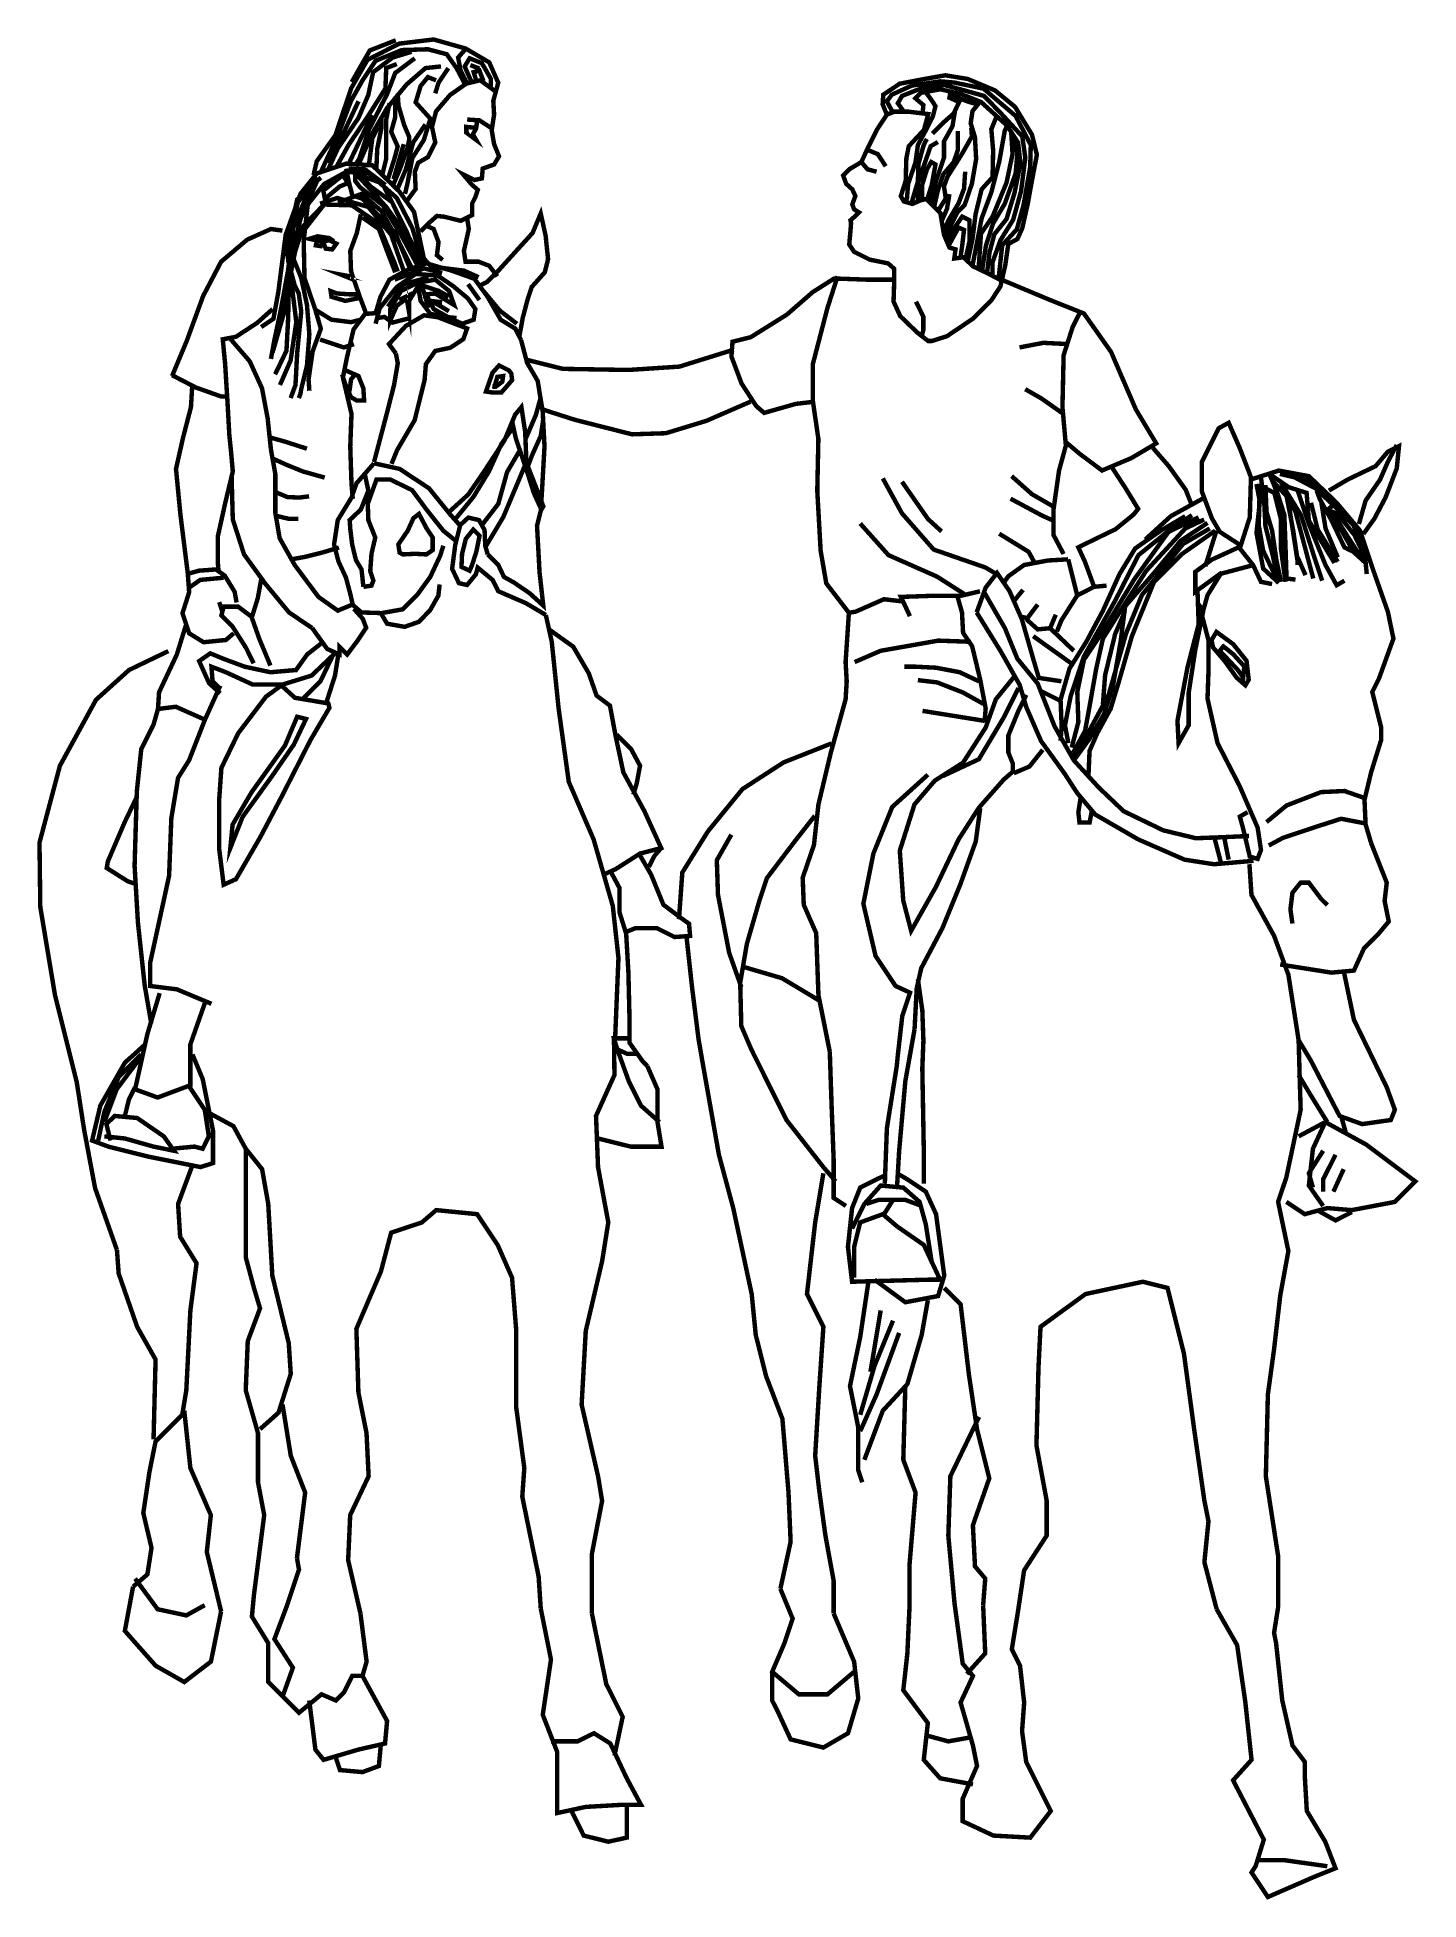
# Model space of a CAD drawing. Header units: metres. Extents: x 8.24 to 10.14, y 5.4 to 7.97.
import ezdxf

# ---------------------------------------------------------------- set-up
doc = ezdxf.new("R2010")
doc.units = ezdxf.units.M
doc.header["$MEASUREMENT"] = 0
doc.layers.get('0').update_dxf_attribs({"linetype": 'CONTINUOUS'})

msp = doc.modelspace()

# ---------------------------------------------------------------- linework, layer by layer
at = {"const_width": 0.0061}
for points in [[(8.6234, 7.7769), (8.6279, 7.796), (8.6537, 7.832), (8.6751, 7.8961), (8.6976, 7.9355), (8.7415, 7.9579), (8.7888, 7.9636), (8.8327, 7.9512), (8.8653, 7.9321), (8.8777, 7.904), (8.8709, 7.8792), (8.872, 7.8601), (8.8687, 7.8388), (8.872, 7.8196), (8.8788, 7.8028), (8.872, 7.7915), (8.8563, 7.7859), (8.8552, 7.7724), (8.845, 7.7702), (8.8293, 7.778), (8.8417, 7.7634), (8.8495, 7.7567), (8.8462, 7.7466), (8.8417, 7.7376), (8.8417, 7.7218), (8.8259, 7.714), (8.8034, 7.7196), (8.7933, 7.7207), (8.7831, 7.7117), (8.7708, 7.6993)], [(8.8315, 7.9029), (8.8203, 7.9242), (8.8068, 7.9433), (8.7809, 7.9501), (8.7449, 7.949), (8.7089, 7.9343), (8.6909, 7.9074), (8.6751, 7.8792), (8.6571, 7.832), (8.6357, 7.7859), (8.6324, 7.7792)], [(8.6436, 7.7848), (8.6571, 7.814), (8.6853, 7.8556), (8.6988, 7.8871), (8.7055, 7.9186), (8.7325, 7.9388), (8.7584, 7.9467)], [(8.676, 7.905), (8.7009, 7.9485), (8.7367, 7.9625)], [(8.8315, 7.949), (8.8225, 7.9388), (8.8259, 7.9208), (8.8349, 7.9029)], [(8.6549, 7.7882), (8.6717, 7.8185), (8.6976, 7.8568), (8.7224, 7.8961), (8.7235, 7.9242), (8.7381, 7.9298)], [(8.7629, 7.9377), (8.7359, 7.9175), (8.7246, 7.8882), (8.6999, 7.8399), (8.6864, 7.7994), (8.6819, 7.7927)], [(8.6864, 7.7938), (8.7044, 7.8343), (8.7246, 7.8691), (8.7516, 7.9017), (8.7775, 7.9242), (8.7989, 7.9265)], [(8.809, 7.9242), (8.7955, 7.904), (8.791, 7.8894)], [(8.8405, 7.9062), (8.8315, 7.9265), (8.8383, 7.9377), (8.8552, 7.931), (8.8675, 7.9096), (8.8675, 7.8961)], [(8.8518, 7.9236), (8.8393, 7.9283)], [(8.8473, 7.9074), (8.8439, 7.9186), (8.8518, 7.9208), (8.8574, 7.9062)], [(8.7921, 7.9074), (8.7809, 7.9118), (8.7708, 7.8995), (8.764, 7.877), (8.7843, 7.8545), (8.7753, 7.8253), (8.7595, 7.8005), (8.7528, 7.7657), (8.7494, 7.7511)], [(8.7516, 7.7409), (8.764, 7.7578), (8.7629, 7.7814), (8.7674, 7.7938), (8.7809, 7.8017), (8.791, 7.8219), (8.7865, 7.8433), (8.7921, 7.8646), (8.8113, 7.8871), (8.8338, 7.9029), (8.8529, 7.9074), (8.8732, 7.8927)], [(9.4696, 7.5485), (9.4545, 7.5602), (9.4311, 7.5828), (9.4219, 7.6028), (9.4228, 7.6312), (9.4228, 7.6479), (9.4144, 7.6554), (9.3893, 7.6605), (9.3676, 7.6713), (9.3609, 7.6813), (9.3626, 7.7005), (9.3634, 7.7106), (9.3626, 7.7147), (9.3684, 7.7198), (9.3743, 7.7256), (9.3676, 7.7298), (9.3651, 7.7365), (9.3693, 7.7481), (9.3651, 7.7573), (9.3567, 7.7649), (9.3525, 7.7765), (9.3609, 7.7849), (9.3776, 7.7949), (9.3868, 7.815), (9.3994, 7.84), (9.4127, 7.8601), (9.4069, 7.8743), (9.4077, 7.8876), (9.4303, 7.9027), (9.4604, 7.9085), (9.493, 7.9143), (9.5239, 7.9093), (9.5615, 7.8935), (9.5891, 7.8709), (9.6125, 7.8325), (9.6192, 7.8049), (9.6125, 7.7699), (9.6066, 7.7373), (9.5991, 7.7039), (9.5924, 7.6889), (9.5799, 7.6822), (9.5757, 7.6529), (9.569, 7.6237), (9.5565, 7.6045), (9.5314, 7.5794), (9.4955, 7.5552), (9.4746, 7.5485), (9.4696, 7.5485)], [(9.5665, 7.6346), (9.5715, 7.6805), (9.5916, 7.7022), (9.6008, 7.7356), (9.61, 7.7882), (9.6108, 7.8183), (9.5899, 7.8584), (9.5456, 7.896), (9.5055, 7.9043), (9.4863, 7.906), (9.447, 7.9001), (9.4194, 7.8876), (9.4127, 7.8784), (9.4194, 7.8659)], [(9.4361, 7.8642), (9.4278, 7.8759), (9.4336, 7.8859), (9.4612, 7.8968), (9.4913, 7.901), (9.5164, 7.8943), (9.5465, 7.8859), (9.5707, 7.8609), (9.5991, 7.83), (9.6033, 7.8008), (9.5974, 7.7548), (9.5866, 7.7156), (9.569, 7.6872), (9.5582, 7.6571), (9.5582, 7.6404)], [(9.5506, 7.6421), (9.554, 7.6705), (9.5607, 7.6955), (9.5774, 7.7164), (9.5882, 7.7515), (9.5966, 7.7932), (9.5933, 7.8216), (9.5782, 7.845), (9.5423, 7.8776), (9.5147, 7.8885), (9.4863, 7.8951), (9.4595, 7.8901), (9.452, 7.8826), (9.4629, 7.8734), (9.462, 7.8626)], [(8.6449, 7.7931), (8.6854, 7.8786)], [(8.7179, 7.7769), (8.7235, 7.7994), (8.7235, 7.8264), (8.7235, 7.8534), (8.728, 7.8759)], [(8.7258, 7.7713), (8.7348, 7.7994), (8.7393, 7.8163), (8.7303, 7.8365), (8.7359, 7.8568), (8.7359, 7.8826)], [(8.7336, 7.7646), (8.7426, 7.7859), (8.7528, 7.814), (8.755, 7.8253), (8.755, 7.8298), (8.7483, 7.8455), (8.7404, 7.8725), (8.7393, 7.8894)], [(9.4662, 7.891), (9.4737, 7.8809), (9.4796, 7.8718), (9.4762, 7.8584), (9.4662, 7.8383), (9.4554, 7.8183), (9.452, 7.7941), (9.442, 7.7649), (9.4403, 7.7448), (9.4386, 7.7398)], [(9.4754, 7.8342), (9.4905, 7.8492), (9.5047, 7.8617), (9.5122, 7.8776), (9.4988, 7.8834), (9.4996, 7.8876), (9.5256, 7.8776), (9.5381, 7.8743), (9.5306, 7.8651), (9.5281, 7.8484), (9.5339, 7.8292), (9.5356, 7.7991), (9.5297, 7.7649), (9.5197, 7.7356), (9.5097, 7.7256), (9.493, 7.6922)], [(8.6729, 7.7946), (8.704, 7.8599)], [(8.6999, 7.7927), (8.7044, 7.8275), (8.7123, 7.8433)], [(8.71, 7.7859), (8.7111, 7.8129), (8.7168, 7.841), (8.7168, 7.8556)], [(8.7381, 7.7556), (8.7505, 7.7848), (8.7606, 7.8219), (8.7775, 7.8466)], [(8.8484, 7.85), (8.8473, 7.841), (8.8428, 7.8331), (8.8473, 7.8253), (8.8338, 7.8354), (8.8338, 7.8433), (8.845, 7.8421)], [(8.8349, 7.8534), (8.8518, 7.8523), (8.8675, 7.8421)], [(9.4127, 7.8601), (9.4228, 7.8642), (9.4428, 7.8642), (9.4696, 7.8609), (9.4637, 7.8392), (9.4428, 7.8166), (9.4395, 7.7999), (9.4386, 7.769), (9.4319, 7.7481), (9.4361, 7.7406), (9.4478, 7.7373), (9.4595, 7.7423), (9.4671, 7.744), (9.4863, 7.7248), (9.4913, 7.6947), (9.4988, 7.6772), (9.5072, 7.6747), (9.5055, 7.6621), (9.518, 7.6638), (9.5314, 7.6513), (9.554, 7.6404), (9.5715, 7.6312)], [(9.4729, 7.7381), (9.4804, 7.769), (9.4913, 7.8008), (9.4913, 7.8233), (9.503, 7.8442), (9.5063, 7.8642)], [(9.564, 7.8584), (9.5565, 7.84), (9.559, 7.8108), (9.5582, 7.774), (9.5431, 7.7573), (9.5348, 7.7231), (9.5306, 7.6889), (9.5239, 7.658)], [(9.5306, 7.6529), (9.5364, 7.6822), (9.5431, 7.7172), (9.5565, 7.7532), (9.5673, 7.7949), (9.5749, 7.8375), (9.5782, 7.845)], [(9.5439, 7.6463), (9.549, 7.6797), (9.559, 7.7106), (9.5749, 7.7373), (9.5899, 7.779), (9.5924, 7.8074), (9.5841, 7.8317), (9.5857, 7.8058), (9.5774, 7.7665), (9.5582, 7.7198), (9.5423, 7.6964), (9.5389, 7.6471)], [(8.7336, 7.7713), (8.7476, 7.8195)], [(9.447, 7.7398), (9.4554, 7.7682), (9.4562, 7.7924), (9.4629, 7.8166), (9.4654, 7.8225), (9.4679, 7.8267)], [(9.4554, 7.7415), (9.4554, 7.7657), (9.4662, 7.7974), (9.4729, 7.8166), (9.4829, 7.8225)], [(9.4779, 7.7339), (9.4829, 7.7557), (9.4905, 7.7782), (9.5047, 7.7949), (9.5105, 7.8116), (9.5105, 7.8375)], [(9.4829, 7.7273), (9.4938, 7.7448), (9.4913, 7.7615), (9.4963, 7.7749), (9.5164, 7.8066), (9.5297, 7.83), (9.5289, 7.8417)], [(8.5513, 7.5678), (8.5682, 7.579), (8.575, 7.6161), (8.5851, 7.6948), (8.6054, 7.7511), (8.6279, 7.7792), (8.6684, 7.7927), (8.7044, 7.7904), (8.7415, 7.7544), (8.7618, 7.7263), (8.7753, 7.6622), (8.7854, 7.651), (8.8304, 7.6454), (8.8507, 7.6364)], [(9.3768, 7.7958), (9.386, 7.7849), (9.3985, 7.7816)], [(9.386, 7.8116), (9.4002, 7.8058), (9.4111, 7.7891)], [(9.4679, 7.7423), (9.4746, 7.764), (9.4796, 7.7916), (9.4737, 7.7949), (9.4679, 7.7849), (9.4612, 7.7632), (9.4612, 7.7448)], [(8.5648, 7.5239), (8.5693, 7.5487), (8.5784, 7.5914), (8.5885, 7.6465), (8.5952, 7.7038), (8.6189, 7.7601), (8.6335, 7.7736)], [(8.5772, 7.488), (8.5919, 7.5217), (8.5997, 7.5745), (8.593, 7.6296), (8.5862, 7.6769), (8.6009, 7.7432), (8.6267, 7.7679)], [(8.5919, 7.47), (8.5986, 7.488), (8.6009, 7.5318), (8.6065, 7.5892), (8.6031, 7.6139), (8.5975, 7.6251), (8.5885, 7.6589), (8.5919, 7.6948), (8.602, 7.7398), (8.629, 7.7736)], [(8.6279, 7.7679), (8.6054, 7.7162), (8.593, 7.669), (8.6065, 7.6353), (8.6144, 7.5981), (8.6177, 7.5577), (8.6144, 7.5149), (8.6065, 7.4823), (8.6054, 7.4756), (8.6031, 7.47)], [(8.7741, 7.6544), (8.7595, 7.7038), (8.7381, 7.7454), (8.6999, 7.7792), (8.6684, 7.7814), (8.638, 7.7646), (8.6155, 7.7364), (8.6099, 7.6859), (8.611, 7.6353), (8.6256, 7.5925), (8.6335, 7.5655), (8.6222, 7.5341), (8.6166, 7.4958), (8.6177, 7.4801)], [(8.6729, 7.7668), (8.6594, 7.7612), (8.6391, 7.7443), (8.6369, 7.7556), (8.6639, 7.7769), (8.6729, 7.7623)], [(8.6571, 7.7387), (8.6774, 7.7466), (8.6717, 7.7691), (8.6684, 7.7859)], [(8.6717, 7.7859), (8.6943, 7.7848), (8.7224, 7.7634)], [(8.7663, 7.6532), (8.7438, 7.6948), (8.719, 7.7353), (8.6875, 7.7601), (8.6807, 7.7691), (8.6807, 7.7792), (8.6886, 7.7713), (8.7033, 7.7556), (8.7235, 7.7331), (8.7404, 7.7095), (8.7483, 7.6915), (8.7663, 7.6589), (8.7696, 7.6521)], [(8.7753, 7.6532), (8.7528, 7.6948), (8.7325, 7.7376), (8.7179, 7.7657), (8.6886, 7.7758), (8.7021, 7.7612), (8.7314, 7.7398), (8.7516, 7.6993), (8.7685, 7.6555)], [(9.4905, 7.6997), (9.498, 7.7156), (9.5114, 7.7381), (9.5189, 7.7582), (9.5205, 7.7816)], [(8.7483, 7.6431), (8.7303, 7.6948), (8.6988, 7.7331), (8.656, 7.7454), (8.6324, 7.7376)], [(8.7561, 7.6487), (8.7359, 7.6971), (8.6909, 7.7443), (8.6807, 7.7477), (8.6898, 7.7511), (8.7168, 7.7275), (8.7404, 7.6859), (8.7584, 7.6499)], [(9.4879, 7.7131), (9.4955, 7.7306), (9.4988, 7.7507)], [(8.5671, 7.5329), (8.584, 7.5914), (8.5952, 7.6622), (8.6054, 7.6948), (8.638, 7.7364), (8.6762, 7.7353), (8.7123, 7.7106), (8.7348, 7.6566), (8.7393, 7.6442)], [(8.5705, 7.5026), (8.5862, 7.5352), (8.5885, 7.5802), (8.5896, 7.6296), (8.6042, 7.7016), (8.638, 7.7364)], [(8.6886, 7.723), (8.683, 7.6971), (8.674, 7.6724), (8.6751, 7.6442), (8.6875, 7.6083), (8.6965, 7.5847)], [(8.6909, 7.7185), (8.7134, 7.7027), (8.7246, 7.6724), (8.7359, 7.6431)], [(8.8349, 7.7173), (8.8372, 7.7027), (8.8304, 7.6724), (8.8327, 7.6577), (8.8507, 7.6577), (8.8653, 7.6521), (8.8765, 7.6375)], [(8.9069, 7.5554), (8.9114, 7.5802), (8.9182, 7.606), (8.9238, 7.6229), (8.9418, 7.6431), (8.9463, 7.6611), (8.9429, 7.6937), (8.9362, 7.7241), (8.9249, 7.6971), (8.9013, 7.6712), (8.8799, 7.6476), (8.8619, 7.6296), (8.8529, 7.6251)], [(9.5214, 7.663), (9.5264, 7.6855), (9.5264, 7.7147), (9.5164, 7.7198), (9.5038, 7.7014), (9.4955, 7.6838)], [(8.4287, 7.5003), (8.4489, 7.5487), (8.4715, 7.6105), (8.4962, 7.6577), (8.5322, 7.6881), (8.5648, 7.7027), (8.5806, 7.7005)], [(8.6369, 7.6847), (8.6402, 7.6757), (8.6492, 7.6746), (8.6549, 7.6825), (8.6459, 7.687), (8.6324, 7.6859), (8.6177, 7.6892), (8.629, 7.6926), (8.6447, 7.6903), (8.6515, 7.6859)], [(8.7786, 7.7072), (8.7888, 7.7027), (8.7955, 7.6847), (8.7933, 7.6667), (8.8012, 7.66)], [(9.498, 7.6805), (9.5114, 7.7047), (9.5189, 7.7014), (9.5164, 7.6797), (9.5139, 7.663)], [(8.6279, 7.6859), (8.6267, 7.6802), (8.6335, 7.6791), (8.6357, 7.6825)], [(8.674, 7.6375), (8.6616, 7.6398), (8.6785, 7.633)], [(8.6639, 7.4981), (8.6695, 7.5262), (8.6785, 7.5644), (8.6943, 7.5858), (8.7089, 7.5869), (8.7156, 7.6094), (8.728, 7.633), (8.7528, 7.6465), (8.7786, 7.6555), (8.8135, 7.6454), (8.845, 7.6341), (8.863, 7.6094), (8.881, 7.5779), (8.9013, 7.5655), (8.9092, 7.5498)], [(8.7089, 7.5723), (8.7145, 7.5937), (8.7381, 7.6229), (8.764, 7.6409), (8.7944, 7.6386), (8.8158, 7.624), (8.836, 7.6071), (8.8462, 7.5925), (8.8439, 7.5779), (8.8282, 7.5723), (8.8057, 7.5824), (8.7843, 7.5858), (8.7708, 7.6038), (8.7674, 7.624), (8.755, 7.6038), (8.755, 7.588), (8.7516, 7.6071), (8.7381, 7.597), (8.7325, 7.5847), (8.7291, 7.5768), (8.7291, 7.5925), (8.7438, 7.6173), (8.7663, 7.6285), (8.791, 7.633), (8.8102, 7.6173), (8.8169, 7.5981), (8.791, 7.6139), (8.7786, 7.6128), (8.7888, 7.5925), (8.809, 7.5813), (8.8203, 7.5802)], [(8.7351, 7.633), (8.7756, 7.6485), (8.8005, 7.6423)], [(9.3449, 7.6377), (9.3309, 7.5941), (9.3107, 7.5164), (9.3107, 7.4667), (9.3184, 7.4138), (9.3169, 7.3424), (9.3215, 7.26), (9.3293, 7.2149), (9.3604, 7.1745), (9.3698, 7.176), (9.4086, 7.1931), (9.4351, 7.19), (9.4444, 7.1698), (9.432, 7.1963), (9.4755, 7.1978), (9.5144, 7.1978), (9.5409, 7.204)], [(8.6853, 7.6128), (8.6729, 7.6128), (8.656, 7.6139), (8.647, 7.6173), (8.6481, 7.6094), (8.6672, 7.6038), (8.6898, 7.6083)], [(8.7258, 7.5957), (8.7476, 7.6268), (8.7818, 7.6361)], [(8.7413, 7.605), (8.76, 7.6143)], [(8.7818, 7.5941), (8.7725, 7.6252), (8.7958, 7.6175), (8.8098, 7.6097)], [(8.8518, 7.605), (8.8362, 7.6268)], [(8.8574, 7.6173), (8.8799, 7.5903), (8.9035, 7.5723)], [(9.4226, 7.633), (9.3853, 7.633), (9.3402, 7.6346), (9.3107, 7.6159), (9.2749, 7.5848), (9.2251, 7.5537), (9.2002, 7.5475), (9.1987, 7.5273), (9.2127, 7.49), (9.2329, 7.4589), (9.2438, 7.4496), (9.2873, 7.462), (9.3138, 7.4651)], [(9.5704, 7.633), (9.6373, 7.605), (9.684, 7.5864), (9.7213, 7.5335), (9.7555, 7.4543), (9.7835, 7.4076), (9.7493, 7.3874), (9.7089, 7.3703), (9.6777, 7.3936), (9.6575, 7.4107)], [(8.5671, 7.5925), (8.5457, 7.5734), (8.5165, 7.5543), (8.4985, 7.5509), (8.5018, 7.5161), (8.5052, 7.461), (8.5075, 7.4194), (8.5097, 7.398)], [(8.6886, 7.5779), (8.6751, 7.5745), (8.6481, 7.5779), (8.6245, 7.5925)], [(8.8098, 7.5895), (8.7865, 7.6035), (8.8005, 7.6019)], [(9.4604, 7.5544), (9.4629, 7.5636), (9.4629, 7.582), (9.4528, 7.6028)], [(9.6793, 7.5895), (9.6684, 7.5677), (9.656, 7.5289), (9.6544, 7.4574), (9.6591, 7.4045), (9.6497, 7.3703), (9.642, 7.3159), (9.642, 7.2817), (9.656, 7.2553)], [(8.7118, 7.5802), (8.7211, 7.5817), (8.732, 7.5739), (8.7569, 7.5802)], [(8.7368, 7.5314), (8.7273, 7.5443), (8.7505, 7.5693), (8.7755, 7.5839), (8.7944, 7.5813), (8.8236, 7.5701), (8.8348, 7.5658), (8.8297, 7.5512), (8.8116, 7.5392), (8.791, 7.5349), (8.7781, 7.5168), (8.7763, 7.4945), (8.7626, 7.4395), (8.7385, 7.3983), (8.7308, 7.3794)], [(8.5648, 7.3991), (8.5603, 7.4419), (8.5525, 7.4835), (8.5356, 7.5206), (8.5075, 7.5532)], [(8.6325, 7.5506), (8.6651, 7.5397), (8.6791, 7.5444)], [(8.9092, 7.5498), (8.9174, 7.5186), (8.932, 7.4936), (8.9389, 7.4515), (8.9414, 7.4034), (8.938, 7.3433), (8.9363, 7.3149), (8.9311, 7.2943), (8.9346, 7.2298), (8.9397, 7.1843), (8.9208, 7.2015), (8.8993, 7.2161), (8.8856, 7.2238), (8.8778, 7.2402), (8.8632, 7.2548)], [(8.9171, 7.5226), (8.9669, 7.5102), (9.0571, 7.5087), (9.1271, 7.5133), (9.2018, 7.5366)], [(9.6606, 7.5444), (9.628, 7.546), (9.5953, 7.5397)], [(8.665, 7.5093), (8.6853, 7.5003), (8.692, 7.4835), (8.6931, 7.4666), (8.683, 7.4666), (8.6751, 7.4711), (8.6672, 7.4891), (8.6627, 7.5026)], [(8.7067, 7.3819), (8.7239, 7.4472), (8.7342, 7.4876), (8.7394, 7.5177), (8.7368, 7.5314)], [(8.8608, 7.479), (8.8698, 7.5048), (8.8788, 7.5149), (8.8923, 7.5082), (8.8957, 7.5037), (8.8968, 7.4947), (8.8822, 7.4778), (8.8687, 7.4778), (8.8608, 7.479)], [(8.4287, 7.5015), (8.4613, 7.4846), (8.4962, 7.4722), (8.503, 7.4722)], [(8.4565, 7.4876), (8.4547, 7.4576), (8.4436, 7.4146), (8.4341, 7.3725), (8.4401, 7.3106), (8.4504, 7.2281), (8.4659, 7.2324), (8.4891, 7.2341), (8.5012, 7.2256), (8.5149, 7.2032), (8.5175, 7.1886)], [(8.6639, 7.4981), (8.6757, 7.4481), (8.674, 7.4034), (8.6757, 7.3519), (8.6775, 7.3312)], [(8.6729, 7.479), (8.6751, 7.4958), (8.6807, 7.5026)], [(8.872, 7.4835), (8.8765, 7.4992), (8.8844, 7.5003), (8.8833, 7.4925), (8.8743, 7.4857), (8.8698, 7.4857)], [(8.809, 7.3123), (8.8365, 7.3373), (8.8589, 7.3699), (8.8864, 7.412), (8.901, 7.4472), (8.9096, 7.4576), (8.9148, 7.4232), (8.9165, 7.3811), (8.9346, 7.3347), (8.9397, 7.3209), (8.9371, 7.3166), (8.9268, 7.339), (8.9165, 7.3716), (8.9019, 7.4146), (8.8985, 7.4301), (8.8821, 7.4069), (8.8649, 7.369), (8.8434, 7.3338), (8.8168, 7.3012)], [(8.9157, 7.4146), (8.9294, 7.4464), (8.9363, 7.4713)], [(8.9389, 7.4543), (8.9824, 7.4403), (9.0618, 7.4201), (9.1084, 7.4216), (9.1644, 7.4387), (9.2251, 7.4651)], [(9.656, 7.448), (9.6249, 7.4698), (9.6031, 7.4822)], [(8.9191, 7.3776), (8.9243, 7.3914), (8.9363, 7.418), (8.9397, 7.4412)], [(9.9016, 7.266), (9.871, 7.2859), (9.8602, 7.3043), (9.8464, 7.3411), (9.8464, 7.3824), (9.8694, 7.4284), (9.8832, 7.436), (9.8986, 7.4008), (9.9139, 7.361), (9.9123, 7.3059), (9.8986, 7.263), (9.9169, 7.24), (9.9277, 7.217), (9.943, 7.214)], [(8.5626, 7.416), (8.5829, 7.4104), (8.6144, 7.4003)], [(8.5097, 7.398), (8.5123, 7.369), (8.502, 7.3261), (8.4917, 7.2797), (8.4917, 7.2436), (8.4926, 7.2324)], [(8.5648, 7.3991), (8.5708, 7.3656), (8.5708, 7.3123), (8.5768, 7.2771), (8.5975, 7.2402), (8.6302, 7.1963), (8.6568, 7.1774), (8.6775, 7.186)], [(8.5665, 7.3871), (8.5854, 7.3785), (8.6087, 7.369), (8.6388, 7.3605)], [(8.8546, 7.2943), (8.8778, 7.3244), (8.8899, 7.3682), (8.9071, 7.3974)], [(9.7789, 7.4014), (9.8006, 7.3765), (9.824, 7.3439), (9.8333, 7.3206)], [(10.0687, 7.2829), (10.084, 7.3043), (10.0993, 7.3334), (10.1146, 7.3732), (10.1177, 7.4039), (10.1024, 7.3962), (10.0855, 7.3763), (10.0472, 7.3579), (10.0212, 7.3426)], [(10.0625, 7.2967), (10.0717, 7.3288), (10.0917, 7.3579), (10.1024, 7.3824), (10.1146, 7.4054)], [(8.5106, 7.3639), (8.5123, 7.3029), (8.5278, 7.2548), (8.5571, 7.2144), (8.5897, 7.1749), (8.6216, 7.1534)], [(8.7067, 7.3802), (8.6826, 7.3527), (8.6757, 7.333), (8.6568, 7.302), (8.6517, 7.2685), (8.6577, 7.2453), (8.668, 7.223), (8.674, 7.2006), (8.6775, 7.1852), (8.6895, 7.1749), (8.717, 7.174), (8.7462, 7.1792), (8.766, 7.1989), (8.7841, 7.2238), (8.7978, 7.253), (8.8021, 7.2668)], [(8.6921, 7.2101), (8.6895, 7.2341), (8.6818, 7.247), (8.6766, 7.2685), (8.674, 7.29), (8.6732, 7.302), (8.6886, 7.3166), (8.6989, 7.3424), (8.6938, 7.3665)], [(8.6921, 7.2101), (8.7032, 7.2118), (8.7058, 7.2187), (8.7015, 7.2316), (8.7032, 7.2556), (8.7084, 7.278), (8.6989, 7.302), (8.6981, 7.3244), (8.7101, 7.3579), (8.729, 7.3579), (8.7591, 7.3433), (8.7789, 7.3166), (8.8021, 7.2874), (8.8211, 7.272)], [(8.7067, 7.3802), (8.7419, 7.3725), (8.7824, 7.3458), (8.8116, 7.3098), (8.8262, 7.2934)], [(8.8606, 7.2659), (8.8847, 7.3063), (8.9053, 7.3553), (8.9139, 7.3759)], [(9.4071, 7.3594), (9.4335, 7.3113), (9.4771, 7.2615), (9.5486, 7.2367), (9.5642, 7.2273)], [(9.5844, 7.3626), (9.6124, 7.3377), (9.642, 7.3206)], [(9.7213, 7.3765), (9.7415, 7.3455), (9.7586, 7.3175), (9.7524, 7.3097), (9.7275, 7.2895), (9.6762, 7.2646), (9.6855, 7.2444), (9.698, 7.2102), (9.7151, 7.2118)], [(9.9139, 7.3579), (9.9522, 7.3702), (9.9936, 7.3625), (10.0319, 7.3258), (10.0641, 7.2875), (10.0825, 7.2323), (10.1024, 7.1757), (10.11, 7.1389), (10.0901, 7.0838), (10.0809, 7.0654), (10.0932, 7.0164), (10.0932, 6.9996), (10.0794, 6.9552), (10.0702, 6.9169), (10.0717, 6.8832), (10.0794, 6.8572)], [(9.9507, 7.2201), (9.9445, 7.2507), (9.9338, 7.2936), (9.9323, 7.3242), (9.9277, 7.361)], [(9.9752, 7.2201), (9.9629, 7.2216), (9.9614, 7.2676), (9.9599, 7.3089), (9.9507, 7.338), (9.9399, 7.364)], [(9.9415, 7.364), (9.966, 7.3472), (9.9905, 7.3395), (9.9936, 7.3013), (10.0288, 7.2431)], [(10.0733, 7.2278), (10.0702, 7.2599), (10.0549, 7.2951), (10.0273, 7.3227), (10.0028, 7.3457), (9.9737, 7.361), (9.9537, 7.3656), (9.9936, 7.3564), (10.012, 7.3441)], [(8.5708, 7.3407), (8.5872, 7.3338), (8.6035, 7.333), (8.6173, 7.3347)], [(9.4335, 7.3548), (9.4693, 7.3035), (9.488, 7.2864)], [(9.5829, 7.3315), (9.6264, 7.3082), (9.6404, 7.3019)], [(9.7683, 7.2752), (9.8035, 7.3074), (9.848, 7.3319)], [(9.9215, 7.3518), (9.9261, 7.3273), (9.9215, 7.2844), (9.9307, 7.2354), (9.9522, 7.2155)], [(9.9261, 7.3518), (9.9246, 7.2951), (9.9307, 7.2599), (9.9476, 7.2247)], [(9.9614, 7.217), (9.9553, 7.2614), (9.9553, 7.3028), (9.9461, 7.3395), (9.9246, 7.3503)], [(9.9338, 7.3503), (9.9353, 7.3135), (9.943, 7.2875), (9.9491, 7.2461), (9.9553, 7.217)], [(9.9782, 7.2446), (9.9645, 7.3334), (9.9445, 7.3549)], [(9.9553, 7.3533), (9.9828, 7.3089), (10.0012, 7.2507), (10.012, 7.2186)], [(9.9997, 7.2216), (9.9874, 7.2676), (9.9752, 7.3135), (9.9629, 7.335), (9.9721, 7.2875), (9.9782, 7.2461), (9.9782, 7.24)], [(10.0426, 7.2186), (10.0319, 7.2124), (10.0166, 7.24), (9.9936, 7.2967), (9.9782, 7.3426)], [(10.0733, 7.2415), (10.0549, 7.2584), (10.0426, 7.2645), (10.0242, 7.3028), (10.0089, 7.3304), (10.0043, 7.3426)], [(8.5717, 7.308), (8.5897, 7.3037), (8.6026, 7.3037)], [(8.7462, 7.2548), (8.7634, 7.2556), (8.7789, 7.2548), (8.7875, 7.2608), (8.7875, 7.278), (8.7789, 7.2909), (8.7686, 7.3106), (8.7609, 7.3046), (8.7531, 7.2874), (8.7402, 7.2685), (8.7419, 7.2573), (8.7462, 7.2548)], [(8.8632, 7.2548), (8.8598, 7.2668), (8.8589, 7.2883), (8.8512, 7.302), (8.8365, 7.3055), (8.8254, 7.2952), (8.8185, 7.2677), (8.8142, 7.235), (8.8236, 7.2152), (8.8348, 7.2127), (8.8469, 7.2273), (8.8494, 7.2367), (8.8701, 7.2195), (8.8778, 7.2041), (8.9157, 7.1877), (8.9432, 7.1714)], [(9.8235, 7.3074), (9.7897, 7.2875), (9.7545, 7.263), (9.733, 7.2278), (9.7101, 7.1772), (9.6871, 7.1343), (9.6641, 7.0976), (9.6518, 7.0547), (9.6533, 7.018), (9.6518, 6.9981)], [(9.6625, 6.995), (9.6579, 7.0195), (9.6656, 7.0593), (9.684, 7.1144), (9.7269, 7.191), (9.7591, 7.2538), (9.7989, 7.2859), (9.8327, 7.3089)], [(9.6671, 6.9889), (9.6763, 7.0241), (9.6748, 7.0654), (9.684, 7.1098), (9.7085, 7.1466), (9.753, 7.2201), (9.8005, 7.2859), (9.8419, 7.3059)], [(10.0334, 7.2446), (10.0058, 7.289), (9.9966, 7.3258)], [(10.0334, 7.2507), (10.0166, 7.2905), (10.0104, 7.3288)], [(10.0288, 7.3242), (10.0181, 7.315), (10.0396, 7.2859), (10.0518, 7.2645), (10.0702, 7.2523), (10.0564, 7.2814), (10.0334, 7.3104), (10.0258, 7.3135), (10.0457, 7.2814), (10.0595, 7.2599)], [(8.8417, 7.2402), (8.8477, 7.2591), (8.852, 7.2805), (8.8434, 7.2891), (8.8331, 7.2762), (8.8279, 7.2556), (8.8271, 7.2376), (8.8383, 7.2324), (8.8417, 7.2402)], [(9.376, 7.2973), (9.4149, 7.2538), (9.4818, 7.2242), (9.5206, 7.1994)], [(9.5673, 7.2833), (9.6078, 7.2584), (9.6155, 7.2444)], [(9.8572, 7.2905), (9.8204, 7.2691), (9.7637, 7.1987), (9.7422, 7.1466), (9.7177, 7.0608), (9.6763, 6.9843), (9.6671, 6.9766)], [(9.6687, 6.9812), (9.6855, 7.0118), (9.6917, 7.0455), (9.7009, 7.0976), (9.7101, 7.1389), (9.7392, 7.1849), (9.7698, 7.2323), (9.8235, 7.2905), (9.8495, 7.3028)], [(9.6717, 6.9735), (9.6917, 7.0011), (9.7116, 7.0348), (9.7238, 7.0731), (9.7346, 7.1359), (9.7407, 7.1833), (9.7805, 7.2293), (9.8173, 7.2737), (9.8541, 7.2982)], [(9.6901, 6.9475), (9.6917, 6.9843), (9.7024, 7.0088), (9.7208, 7.0425), (9.7315, 7.0777), (9.7499, 7.142), (9.7805, 7.217), (9.8189, 7.2553), (9.8648, 7.2875)], [(9.8664, 7.2875), (9.851, 7.2385)], [(8.5923, 7.2479), (8.6112, 7.2513), (8.6353, 7.2573), (8.6585, 7.2642)], [(9.9001, 7.266), (9.8602, 7.2477), (9.8373, 7.2308), (9.8373, 7.2033), (9.871, 7.2278), (9.9169, 7.24)], [(8.4504, 7.2281), (8.4522, 7.2028), (8.443, 7.1737), (8.4522, 7.1462), (8.4721, 7.1339), (8.5028, 7.137), (8.5135, 7.1462)], [(9.5363, 7.1749), (9.5487, 7.2091), (9.5643, 7.2293), (9.5814, 7.2045), (9.5985, 7.1656), (9.6141, 7.1112), (9.6219, 7.0848), (9.653, 7.0801)], [(9.6623, 7.248), (9.6343, 7.2464), (9.6016, 7.2402), (9.5799, 7.2247), (9.5721, 7.2138)], [(9.6623, 7.248), (9.6701, 7.2169), (9.6747, 7.1983), (9.653, 7.1641), (9.6467, 7.1485)], [(9.874, 7.2308), (9.8541, 7.1987), (9.8464, 7.1711), (9.8556, 7.1359), (9.8556, 7.0991), (9.8541, 7.0562), (9.8679, 6.995), (9.8986, 6.9353), (9.9231, 6.8786), (9.9277, 6.848), (9.9231, 6.8357), (9.9123, 6.8388), (9.9032, 6.8771), (9.8986, 6.8939), (9.9093, 6.9)], [(9.989, 7.2262), (9.9782, 7.2507)], [(8.4997, 7.2227), (8.4675, 7.2197), (8.4522, 7.209)], [(8.5519, 7.223), (8.5467, 7.1946), (8.539, 7.1697)], [(8.7161, 7.174), (8.7247, 7.1594), (8.7488, 7.1551), (8.7686, 7.162), (8.7841, 7.1783), (8.7953, 7.1981), (8.797, 7.2135)], [(9.5456, 7.2045), (9.5752, 7.1532), (9.5923, 7.1112), (9.6203, 7.077), (9.6436, 7.018), (9.6701, 6.9713), (9.7043, 6.934), (9.7385, 6.9014), (9.793, 6.875), (9.8381, 6.8641), (9.877, 6.8656), (9.9112, 6.8672)], [(9.5876, 7.1905), (9.6001, 7.206)], [(9.698, 7.2102), (9.6747, 7.1983)], [(9.8403, 7.2048), (9.8419, 7.1588), (9.8265, 7.0991), (9.8127, 7.0256), (9.8143, 6.995), (9.8281, 7.0195), (9.8281, 7.0639), (9.8373, 7.1236), (9.848, 7.1757), (9.8419, 7.1864)], [(8.4982, 7.1753), (8.4936, 7.1891)], [(8.5641, 7.1018), (8.5488, 7.1385), (8.538, 7.1691), (8.5196, 7.1829), (8.4997, 7.1829), (8.4966, 7.1707), (8.512, 7.1554), (8.5304, 7.1263), (8.5411, 7.1048)], [(8.679, 7.1799), (8.6913, 7.1661), (8.6959, 7.1538), (8.6836, 7.1355), (8.6698, 7.1171), (8.6591, 7.1278), (8.6591, 7.1171), (8.6422, 7.1247), (8.6216, 7.1534)], [(9.5099, 7.1967), (9.5161, 7.1749), (9.5176, 7.147), (9.5301, 7.1283), (9.541, 7.0832), (9.5487, 7.0428), (9.5472, 7.0242)], [(9.5985, 7.1687), (9.6063, 7.1672), (9.6203, 7.1858)], [(9.7101, 7.0486), (9.7131, 7.0884), (9.7269, 7.1451), (9.7407, 7.1772)], [(8.4476, 7.1569), (8.4353, 7.1171), (8.4108, 7.065), (8.4093, 7.042), (8.4338, 7.0451), (8.4752, 7.0267)], [(8.9432, 7.1714), (8.9514, 7.1345), (8.9608, 7.0428), (8.9748, 6.9418), (9.009, 6.8625), (9.0354, 6.7708), (9.0432, 6.6993), (9.0385, 6.5859)], [(8.9487, 7.1508), (8.9809, 7.1278), (9.0024, 7.091), (9.0131, 7.0604), (9.0315, 7.0466), (9.0392, 7.0053), (9.0499, 6.9548), (9.079, 6.9012), (9.102, 6.8506), (9.0729, 6.843), (9.0392, 6.8215), (9.0223, 6.8139)], [(9.3604, 7.1745), (9.3559, 7.1066), (9.3574, 7.0801), (9.3559, 7.0553), (9.3356, 6.9822), (9.3185, 6.9107), (9.3123, 6.8548), (9.2968, 6.8097), (9.2983, 6.7724), (9.3154, 6.7335), (9.3185, 6.648), (9.3341, 6.5703)], [(9.5363, 7.1749), (9.569, 7.1221), (9.5954, 7.0755), (9.6047, 7.0444), (9.625, 6.9978), (9.6576, 6.9527), (9.6747, 6.9263), (9.6996, 6.8967), (9.7587, 6.8625), (9.8225, 6.8346), (9.863, 6.8283), (9.9174, 6.833)], [(9.6047, 7.1656), (9.6203, 7.1516), (9.6374, 7.1532), (9.6452, 7.1718)], [(9.6374, 7.1532), (9.6701, 7.1221)], [(8.6361, 7.1339), (8.6147, 7.1171), (8.5993, 7.0956), (8.5641, 7.0926), (8.5288, 7.1002), (8.4997, 7.111), (8.4813, 7.1186), (8.466, 7.1079), (8.4798, 7.0773), (8.4951, 7.0635)], [(9.3683, 7.1066), (9.4041, 7.1221), (9.4834, 7.1361), (9.5285, 7.1345)], [(9.6141, 7.1423), (9.6685, 7.1034)], [(9.8572, 7.1328), (9.8664, 7.1481), (9.8894, 7.1313), (9.9078, 7.1083), (9.9108, 7.0823), (9.9062, 7.0746), (9.894, 7.0853), (9.8786, 7.1068), (9.8618, 7.1267), (9.8587, 7.1405)], [(9.8771, 7.1297), (9.871, 7.1221), (9.8955, 7.0961), (9.9032, 7.0853), (9.9047, 7.1007), (9.8894, 7.1175), (9.874, 7.1297)], [(8.3528, 6.2973), (8.3227, 6.3826), (8.3076, 6.463), (8.2975, 6.5283), (8.2674, 6.6488), (8.2473, 6.7694), (8.2462, 6.858), (8.2743, 6.9639), (8.324, 7.0547), (8.3695, 7.0957), (8.4236, 7.1217)], [(8.6545, 7.1201), (8.6208, 7.088), (8.5809, 7.0757), (8.5396, 7.0757), (8.5028, 7.0926), (8.4829, 7.1002), (8.4844, 7.0803), (8.492, 7.0727)], [(8.6514, 7.1186), (8.633, 7.0803), (8.607, 7.0543)], [(8.6576, 7.1171), (8.653, 7.088), (8.6407, 7.0497)], [(9.5394, 7.0801), (9.513, 7.0926), (9.4803, 7.0988), (9.4507, 7.1003), (9.4367, 7.1003)], [(8.4951, 7.0742), (8.4737, 7.0267), (8.4522, 6.9716), (8.4369, 6.9471), (8.4277, 6.892), (8.4246, 6.8123), (8.3986, 6.6929), (8.3986, 6.6607), (8.4353, 6.6561), (8.4829, 6.6362)], [(8.5794, 7.0742), (8.5978, 7.0574), (8.6438, 7.0497), (8.6453, 7.0436), (8.6192, 6.9992), (8.5794, 6.9211), (8.5503, 6.8659), (8.5166, 6.8077), (8.4997, 6.8001), (8.4936, 6.8491), (8.4936, 6.918), (8.4966, 6.9609), (8.5196, 7.0084), (8.5579, 7.0589), (8.5809, 7.0757)], [(9.5892, 7.0879), (9.5627, 7.0553), (9.5487, 7.0164), (9.5176, 6.9682), (9.4787, 6.9434), (9.4507, 6.9107), (9.4305, 6.847), (9.4352, 6.7786), (9.4461, 6.7366), (9.4803, 6.7973), (9.5114, 6.8625), (9.5394, 6.9061), (9.5736, 6.9449), (9.5861, 6.9558), (9.5861, 6.9667), (9.5799, 6.9822), (9.5799, 7.0055), (9.5939, 7.0397), (9.6047, 7.0615)], [(9.5456, 7.049), (9.5176, 7.0646), (9.4819, 7.0786), (9.4554, 7.0817)], [(9.5939, 7.0708), (9.5736, 7.0304), (9.5394, 6.9729), (9.4896, 6.9496)], [(9.6518, 7.0532), (9.6242, 7.067)], [(8.4001, 6.6087), (8.3909, 6.6623), (8.3817, 6.748), (8.3771, 6.8261), (8.3802, 6.9287), (8.3863, 6.9869), (8.4032, 7.0206), (8.4093, 7.042)], [(8.5089, 6.8506), (8.512, 6.8828), (8.538, 6.9272), (8.584, 6.9915), (8.6009, 7.0313), (8.6131, 7.0283), (8.5963, 6.993), (8.5656, 6.9486), (8.5258, 6.8935), (8.5089, 6.8506)], [(9.4618, 7.0394), (9.5476, 7.0256)], [(9.0407, 7.0068), (9.0606, 6.9869), (9.0729, 6.9639), (9.0683, 6.9394), (9.0637, 6.9241)], [(9.3365, 6.9946), (9.2706, 6.9685), (9.2139, 6.9318), (9.1664, 6.8736), (9.1311, 6.8169), (9.1265, 6.7526)], [(9.5874, 6.9536), (9.6089, 6.9628), (9.6273, 6.9858)], [(9.4692, 6.9516), (9.4201, 6.9072), (9.3941, 6.8429), (9.3803, 6.774), (9.3971, 6.702), (9.4247, 6.6607), (9.4446, 6.6515), (9.4339, 6.6193), (9.4278, 6.5657), (9.4263, 6.5504)], [(8.3802, 6.9211), (8.3633, 6.8858), (8.3403, 6.8322), (8.3388, 6.8231), (8.3679, 6.8047), (8.3771, 6.8016)], [(9.6794, 6.92), (9.6763, 6.8998), (9.6778, 6.8859), (9.6918, 6.8859), (9.695, 6.9029)], [(10.0687, 6.92), (10.0426, 6.9291), (10.0104, 6.9276), (9.9629, 6.9092), (9.9353, 6.8863)], [(9.3135, 6.895), (9.2859, 6.8598), (9.2476, 6.8093), (9.2369, 6.7771), (9.22, 6.7189), (9.2108, 6.6653), (9.2123, 6.6056), (9.2261, 6.5734)], [(9.5412, 6.9057), (9.5351, 6.8598), (9.5136, 6.8), (9.4891, 6.7403), (9.46, 6.6852), (9.4538, 6.6576), (9.4508, 6.601)], [(9.1986, 6.869), (9.1786, 6.8338), (9.1802, 6.7863), (9.1955, 6.7067), (9.2123, 6.6592)], [(10.0702, 6.8847), (10.038, 6.8909), (10.0043, 6.8801), (9.9583, 6.8648), (9.9384, 6.8541)], [(9.0714, 6.843), (9.0882, 6.8139), (9.1051, 6.7725), (9.1296, 6.7541), (9.1403, 6.7465), (9.1418, 6.7296), (9.1204, 6.7281), (9.0959, 6.7404), (9.0668, 6.7404), (9.0514, 6.7342)], [(9.0851, 6.8246), (9.0928, 6.8399), (9.102, 6.8506)], [(9.863, 6.8672), (9.8723, 6.8315)], [(9.877, 6.8656), (9.8832, 6.8346)], [(10.0794, 6.8572), (10.1008, 6.803), (10.0979, 6.7777), (10.1036, 6.7495), (10.0895, 6.7326), (10.0697, 6.7129), (10.0556, 6.6819), (10.0246, 6.6791), (9.9541, 6.6903)], [(9.0324, 6.8184), (9.0447, 6.7954), (9.0447, 6.7618), (9.0538, 6.7327), (9.0569, 6.6791), (9.0584, 6.6163), (9.0584, 6.5826), (9.0768, 6.5566), (9.083, 6.5504)], [(9.9118, 6.8284), (9.9146, 6.7861), (9.9457, 6.7298), (9.9654, 6.6763), (9.9795, 6.5861), (9.9823, 6.4903), (9.9626, 6.3973), (9.9513, 6.3635), (9.9654, 6.2959), (9.9541, 6.2339), (9.9457, 6.1606), (9.9372, 6.0986), (9.9344, 5.9859), (9.9513, 5.876), (9.9513, 5.8056)], [(9.971, 6.7467), (9.9682, 6.7664), (9.971, 6.789), (9.9823, 6.803), (9.9936, 6.803), (10.0105, 6.7805), (10.019, 6.7721)], [(9.1366, 6.7311), (9.1443, 6.6607), (9.1535, 6.5872), (9.1596, 6.552)], [(9.2163, 6.6867), (9.2684, 6.6714), (9.322, 6.6392)], [(9.4554, 6.6699), (9.4615, 6.627), (9.463, 6.5856), (9.4615, 6.5474)], [(10.0415, 6.6819), (10.0556, 6.6143), (10.1008, 6.5213), (10.112, 6.4903), (10.1064, 6.4762), (10.0669, 6.4706), (10.0359, 6.4818), (9.9964, 6.5579), (9.9795, 6.5861)], [(8.4116, 6.6509), (8.3947, 6.5945), (8.3778, 6.5185), (8.4088, 6.5072), (8.4539, 6.5241), (8.4539, 6.5804), (8.4737, 6.6368)], [(9.037, 6.5887), (9.0377, 6.5382), (9.0123, 6.4818), (9.0151, 6.4114), (9.0292, 6.3353), (9.0207, 6.2818), (8.9982, 6.186), (8.9925, 6.0845), (9.0151, 5.9859), (9.0207, 5.9521), (9.0066, 5.8788), (9.0066, 5.7971)], [(9.0692, 6.5673), (9.0554, 6.5673), (9.0416, 6.5734), (9.037, 6.5887), (9.06, 6.5887)], [(9.4508, 6.601), (9.4381, 6.5297), (9.4296, 6.4339), (9.4268, 6.386)], [(8.3919, 6.5804), (8.3637, 6.5551), (8.3299, 6.4959), (8.3186, 6.448), (8.3411, 6.4396), (8.3975, 6.4255), (8.468, 6.4114), (8.485, 6.417), (8.485, 6.4621), (8.4709, 6.5325), (8.4568, 6.5664)], [(8.3863, 6.5664), (8.3552, 6.5354), (8.3355, 6.4875), (8.327, 6.448)], [(8.3355, 6.4734), (8.3524, 6.5185), (8.3863, 6.5635)], [(9.0416, 6.5734), (9.0574, 6.5297), (9.0743, 6.4959), (9.0997, 6.4734)], [(9.2261, 6.5734), (9.2745, 6.4762), (9.3253, 6.4114), (9.3422, 6.3917)], [(9.3341, 6.5703), (9.3366, 6.4959), (9.3394, 6.4227), (9.3394, 6.3691), (9.3563, 6.3579)], [(9.083, 6.5504), (9.0969, 6.5185), (9.0969, 6.4734), (9.1025, 6.4396), (9.0602, 6.4396), (9.0151, 6.4508)], [(9.1596, 6.552), (9.1815, 6.4283), (9.2012, 6.355), (9.2266, 6.2367), (9.2322, 6.1803), (9.2463, 6.124), (9.2689, 6.0648), (9.2773, 5.9634), (9.2802, 5.8957), (9.2661, 5.8309)], [(9.4263, 6.5504), (9.4127, 6.4649), (9.4099, 6.3888)], [(9.4615, 6.5474), (9.4635, 6.4367), (9.4635, 6.3888)], [(9.9795, 6.5382), (9.9964, 6.51), (10.019, 6.4734)], [(8.3637, 6.4818), (8.3693, 6.5044), (8.3778, 6.5213)], [(8.4286, 6.4367), (8.4596, 6.4396), (8.4709, 6.4367), (8.4793, 6.4537), (8.4737, 6.4903), (8.4511, 6.5241)], [(8.4821, 6.4846), (8.5132, 6.4677), (8.5301, 6.4367), (8.5301, 6.3719), (8.5301, 6.2874), (8.5414, 6.2451), (8.5498, 6.217), (8.5329, 6.1719), (8.5301, 6.1043), (8.547, 6.0451), (8.547, 5.9775), (8.5555, 5.9324), (8.5414, 5.8225)], [(8.344, 6.448), (8.3383, 6.4706), (8.3496, 6.4818), (8.3806, 6.479), (8.4173, 6.4537), (8.4314, 6.4339), (8.4032, 6.4396), (8.3637, 6.4508), (8.3355, 6.4537)], [(9.9795, 6.4537), (10.0162, 6.4734), (10.0726, 6.4424), (10.1402, 6.3917), (10.112, 6.3635), (10.0528, 6.3522), (10.019, 6.355), (9.988, 6.3466), (9.9626, 6.3635)], [(10.0162, 6.4734), (9.9992, 6.4367), (9.9936, 6.386), (10.0133, 6.3579)], [(10.0387, 6.479), (10.0444, 6.4593)], [(8.5301, 6.4367), (8.5526, 6.4086), (8.5611, 6.3607), (8.5667, 6.262), (8.5893, 6.1691), (8.5921, 6.1268), (8.5752, 6.0733), (8.5498, 6.0507)], [(10.0133, 6.4339), (9.9936, 6.4029), (9.9992, 6.3832)], [(8.4568, 6.4142), (8.437, 6.3607), (8.4398, 6.3156), (8.4624, 6.279), (8.4539, 6.2141), (8.4483, 6.1043), (8.4427, 6.0704), (8.406, 6.0338), (8.3975, 5.9915), (8.3891, 5.9352), (8.4004, 5.8873), (8.3947, 5.8507), (8.375, 5.8338)], [(10.0303, 6.4283), (10.0133, 6.3945), (10.0133, 6.3776)], [(10.0415, 6.4086), (10.0274, 6.3776)], [(9.3394, 5.7971), (9.3394, 5.8422), (9.3281, 5.9042), (9.3196, 5.9662), (9.314, 6.0141), (9.3196, 6.1071), (9.3253, 6.1916), (9.3027, 6.2367), (9.314, 6.3353), (9.3253, 6.4029)], [(9.4099, 6.4001), (9.376, 6.3832), (9.3648, 6.355), (9.3591, 6.3015), (9.3648, 6.2536), (9.4691, 6.2564), (9.486, 6.2564), (9.4635, 6.3043), (9.4268, 6.3297), (9.4071, 6.3466), (9.376, 6.3353), (9.3676, 6.3015), (9.3676, 6.2592)], [(9.4747, 6.279), (9.4663, 6.3325), (9.4578, 6.3635), (9.4353, 6.3832), (9.4042, 6.386), (9.3817, 6.3607), (9.3648, 6.3269)], [(9.3958, 6.2564), (9.4381, 6.2254), (9.4832, 6.2339), (9.4917, 6.262), (9.4804, 6.3466), (9.4663, 6.3776), (9.4409, 6.3945), (9.4268, 6.4029)], [(9.3845, 6.3607), (9.4014, 6.3663), (9.4381, 6.3663), (9.4606, 6.3579)], [(9.4212, 6.3663), (9.4071, 6.3438)], [(8.688, 5.7971), (8.6711, 5.8704), (8.6739, 5.9324), (8.6993, 5.9859), (8.6964, 6.0451), (8.6852, 6.1014), (8.6824, 6.1888), (8.7162, 6.2677), (8.7303, 6.3212), (8.7726, 6.3353), (8.7923, 6.3522), (8.8487, 6.3466), (8.8769, 6.3043), (8.8967, 6.2592), (8.9023, 6.1888), (8.9023, 6.0817), (8.9136, 5.9972), (8.9108, 5.9577), (8.9333, 5.8478), (8.9362, 5.804)], [(10.0049, 6.3522), (10.0303, 6.3381), (10.0528, 6.3494)], [(8.3528, 6.2973), (8.3552, 6.2649), (8.3806, 6.1916), (8.406, 6.1465), (8.4032, 6.0366)], [(9.3873, 6.2536), (9.376, 6.1775), (9.3619, 6.1099), (9.3732, 6.0535), (9.3732, 5.9944), (9.3789, 5.9775)], [(9.5932, 5.7999), (9.6016, 5.8563), (9.6327, 5.9042), (9.6327, 5.9521), (9.6186, 6.0282), (9.6214, 6.1353), (9.6242, 6.1916), (9.6862, 6.2367), (9.7652, 6.2536), (9.799, 6.2451), (9.8216, 6.155), (9.8357, 6.0507), (9.8498, 5.9521), (9.8554, 5.9239), (9.8498, 5.8676), (9.8667, 5.8028)], [(9.4691, 6.2282), (9.4606, 6.1803), (9.4409, 6.1127), (9.4071, 6.0761), (9.3817, 6.0085)], [(9.4917, 6.2451), (9.5142, 6.2226), (9.5255, 6.1268), (9.5368, 6.0507), (9.5537, 5.9831), (9.5311, 5.9183), (9.534, 5.8619), (9.5481, 5.845), (9.5452, 5.8084)], [(9.4042, 6.2141), (9.3901, 6.1296)], [(9.4212, 6.2001), (9.3958, 6.1381), (9.376, 6.0704)], [(9.4296, 6.1832), (9.3986, 6.0986), (9.376, 6.0479)], [(9.4381, 6.1099), (9.4353, 6.0085), (9.4522, 5.9634), (9.4437, 5.8619), (9.4437, 5.8028)], [(8.4455, 6.0761), (8.4539, 5.9972), (8.4821, 5.9324), (8.4765, 5.8817), (8.4962, 5.7999)], [(8.5808, 6.0845), (8.5921, 6.0141), (8.6119, 5.9634), (8.6006, 5.8732)], [(9.5058, 5.8112), (9.4973, 5.9042), (9.5001, 5.9859), (9.5396, 6.0676)], [(8.5414, 5.8225), (8.5386, 5.7927), (8.5611, 5.7561), (8.5611, 5.7026), (8.5809, 5.6828), (8.595, 5.7223), (8.5696, 5.7617), (8.5865, 5.8068), (8.6034, 5.8575), (8.6006, 5.8732)], [(8.3778, 5.845), (8.4088, 5.8028), (8.4483, 5.7943), (8.4737, 5.8084)], [(8.375, 5.8338), (8.3637, 5.773), (8.406, 5.7251), (8.4455, 5.7026), (8.4822, 5.7307), (8.4962, 5.7999)], [(9.2661, 5.8309), (9.283, 5.7899), (9.2717, 5.7561), (9.2548, 5.7167), (9.2915, 5.6857), (9.331, 5.6857), (9.3676, 5.7167)], [(8.688, 5.7971), (8.6965, 5.7307), (8.6908, 5.711), (8.6767, 5.711), (8.6655, 5.6885), (8.6542, 5.6772), (8.6344, 5.6857), (8.6034, 5.6603), (8.5809, 5.6828)], [(8.9362, 5.804), (8.9503, 5.7336), (8.939, 5.6575), (8.9587, 5.6068), (8.9587, 5.5504), (8.9587, 5.5222), (8.9982, 5.5307), (9.0461, 5.5335), (9.0743, 5.5335), (9.0546, 5.5701), (9.032, 5.618), (9.0095, 5.6321), (8.9869, 5.6209), (8.9503, 5.6209)], [(9.0066, 5.7971), (9.0264, 5.6998), (9.049, 5.6547), (9.0377, 5.6011)], [(9.3394, 5.7971), (9.3676, 5.7307), (9.3733, 5.68), (9.3592, 5.6321), (9.3253, 5.6124), (9.2802, 5.6237), (9.2633, 5.6603), (9.2548, 5.6772), (9.2548, 5.7167)], [(9.4437, 5.8028), (9.4409, 5.742), (9.4353, 5.6913), (9.4691, 5.6462), (9.4635, 5.5955), (9.486, 5.5701), (9.5312, 5.5617)], [(9.5058, 5.8112), (9.5171, 5.7279), (9.5312, 5.711), (9.5142, 5.6744), (9.5312, 5.6152), (9.5368, 5.587), (9.5171, 5.542), (9.5171, 5.511), (9.5594, 5.4912), (9.6101, 5.4884), (9.6383, 5.5251), (9.6045, 5.5927), (9.5988, 5.6349), (9.6017, 5.6744), (9.596, 5.7251), (9.5847, 5.7477), (9.5932, 5.7999)], [(9.5452, 5.8084), (9.5481, 5.742), (9.5227, 5.7138)], [(9.8667, 5.8028), (9.8949, 5.7533), (9.9062, 5.6744), (9.9147, 5.5955), (9.8893, 5.5673), (9.9316, 5.4856), (9.9203, 5.449), (9.9147, 5.4405), (9.9372, 5.4067), (10.0021, 5.4349), (10.0303, 5.4462), (10.0162, 5.4828), (9.9908, 5.5251), (9.988, 5.573), (9.988, 5.5927), (9.9711, 5.6152), (9.957, 5.6772), (9.9485, 5.7561), (9.9457, 5.7702), (9.9513, 5.8056)], [(8.6175, 5.6772), (8.626, 5.6096), (8.6373, 5.5955), (8.6852, 5.6096), (8.7219, 5.618), (8.7247, 5.649), (8.6908, 5.711)], [(8.6542, 5.5983), (8.6598, 5.5814), (8.6908, 5.5786), (8.7134, 5.587), (8.7162, 5.618)], [(9.4663, 5.6293), (9.4973, 5.6209), (9.5283, 5.6265)], [(8.9785, 5.5251), (8.9954, 5.4912), (9.0292, 5.4828), (9.0546, 5.4884), (9.0546, 5.5363)], [(9.9231, 5.4574), (9.9598, 5.4574), (10.019, 5.449)]]:
    msp.add_lwpolyline(points, dxfattribs=at)

doc.saveas('drawing.dxf')
